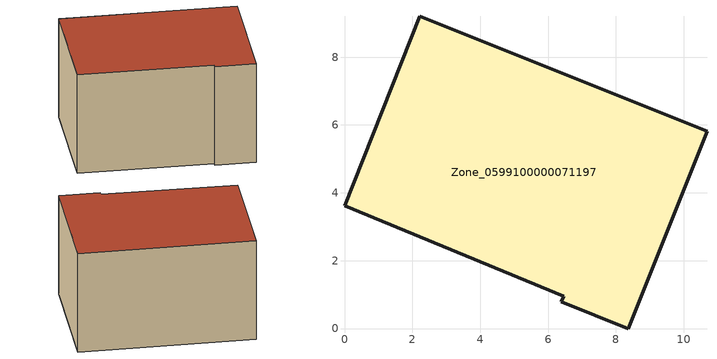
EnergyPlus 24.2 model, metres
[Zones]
Zone_0599100000071197
 floor ground (C_G): 6.39,0.79 6.46,0.95 0,3.62 2.22,9.2 10.68,5.81 8.36,0 z0
 wall outside (C_F): 6.46,0.95 6.39,0.79 8.36,0 10.68,5.81 2.22,9.2 0,3.62 6.46,0.95 z0:5.64
 roof outside (C_R): 2.22,9.2 0,3.62 6.46,0.95 6.39,0.79 8.36,0 10.68,5.81 z5.64
[BUILDING]
Pand.0599100000071197: North Axis=0; Terrain=City; Loads Convergence Tolerance Value=0.04; Temperature Convergence Tolerance Value=0.4; Solar Distribution=FullExterior; Maximum Number of Warmup Days=25; Minimum Number of Warmup Days=1
[Site:Location]
Rotterdam.The.Hague.AP_ZH_NLD Design_Conditions: Latitude=51.96; Longitude=4.45; Time Zone=1; Elevation=-4.5
[SITE:GROUNDTEMPERATURE:BUILDINGSURFACE]
18, 18, 18, 18, 18, 18, 18, 18, 18, 18, 18, 18
[MATERIAL] Thermal Absorptance=0.9; Solar Absorptance=0.7; Visible Absorptance=0.7
Name | Roughness | Thickness | Conductivity | Density | Specific Heat
G.TI.1975-1991 | MediumSmooth | 0.15 | 0.288461 | 540 | 1210
F.TI.1975-1991 | Rough | 0.3 | 0.230769 | 1920 | 840
R.TI.1975-1991 | MediumRough | 0.2 | 0.153846 | 1500 | 1000
[CONSTRUCTION]
C_G: G.TI.1975-1991
C_F: F.TI.1975-1991
C_R: R.TI.1975-1991
[ZONE]
Zone_0599100000071197: Type=1; Multiplier=1; Ceiling Height=Autocalculate; Volume=Autocalculate; Floor Area=autocalculate; Part of Total Floor Area=Yes
[ZONEINFILTRATION:DESIGNFLOWRATE]
Infil_Zone_0599100000071197: Zone or ZoneList or Space or SpaceList=Zone_0599100000071197; Schedule=AlwaysOn; Design Flow Rate Calculation Method=Flow/Area; Flow Rate per Floor Area=0.003; Constant Term Coefficient=1; Temperature Term Coefficient=0; Velocity Term Coefficient=0; Velocity Squared Term Coefficient=0
[HVACTEMPLATE:ZONE:IDEALLOADSAIRSYSTEM]
Zone_0599100000071197: Maximum Heating Supply Air Temperature=50; Minimum Cooling Supply Air Temperature=13; Maximum Heating Supply Air Humidity Ratio=0.0156; Minimum Cooling Supply Air Humidity Ratio=0.0077; Heating Limit=NoLimit; Cooling Limit=NoLimit; Dehumidification Control Type=ConstantSensibleHeatRatio; Cooling Sensible Heat Ratio=0.7; Dehumidification Setpoint=60; Humidification Control Type=None; Humidification Setpoint=30; Outdoor Air Method=None; Outdoor Air Flow Rate per Person=0.00944; Outdoor Air Flow Rate per Zone Floor Area=0; Outdoor Air Flow Rate per Zone=0; Demand Controlled Ventilation Type=None; Outdoor Air Economizer Type=NoEconomizer; Heat Recovery Type=None; Sensible Heat Recovery Effectiveness=0.7; Latent Heat Recovery Effectiveness=0.65
[ZONECONTROL:THERMOSTAT]
ThermostatControl_Zone_0599100000071197: Zone or ZoneList=Zone_0599100000071197; Control Type Schedule=DualSetpointControlType; Control 1=Thermostat_Zone_0599100000071197; Temperature Difference Between Cutout And Setpoint=0
[THERMOSTATSETPOINT:DUALSETPOINT]
Thermostat_Zone_0599100000071197: Heating Setpoint Temperature Schedule=HeatingSetpoint_Zone_0599100000071197; Cooling Setpoint Temperature Schedule=CoolingSetpoint_Zone_0599100000071197
[SCHEDULE:COMPACT]
HeatingSetpoint_Zone_0599100000071197: Through: 12/31, For: AllDays, Until: 24:00, 21
CoolingSetpoint_Zone_0599100000071197: Through: 12/31, For: AllDays, Until: 24:00, 24
DualSetpointControlType: Through: 12/31, For: AllDays, Until: 24:00, 4
AlwaysOn: Through: 12/31, For: AllDays, Until: 24:00, 1
